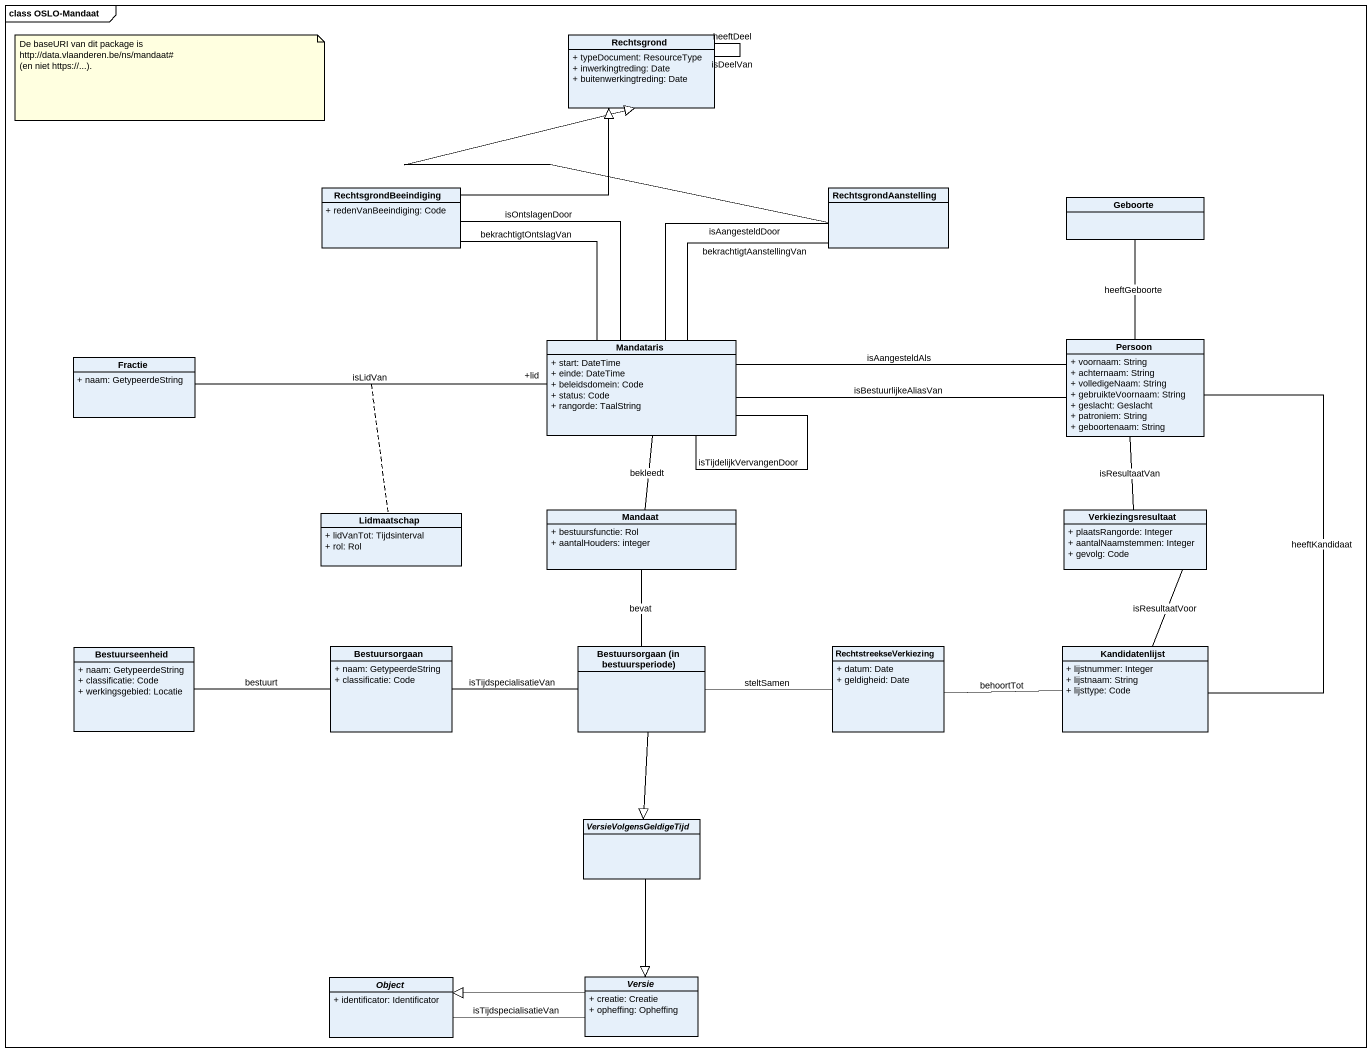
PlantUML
@startuml
mainframe class OSLO-Mandaat
hide circle
hide empty members
skinparam classAttributeIconSize 0
class Rechtsgrond {
  + typeDocument: ResourceType
  + inwerkingtreding: Date
  + buitenwerkingtreding: Date
}
class RechtsgrondBeeindiging {
  + redenVanBeeindiging: Code
}
class RechtsgrondAanstelling
class Geboorte
class Fractie {
  + naam: GetypeerdeString
}
class Mandataris {
  + start: DateTime
  + einde: DateTime
  + beleidsdomein: Code
  + status: Code
  + rangorde: TaalString
}
class Persoon {
  + voornaam: String
  + achternaam: String
  + volledigeNaam: String
  + gebruikteVoornaam: String
  + geslacht: Geslacht
  + patroniem: String
  + geboortenaam: String
}
class Lidmaatschap {
  + lidVanTot: Tijdsinterval
  + rol: Rol
}
class Mandaat {
  + bestuursfunctie: Rol
  + aantalHouders: integer
}
class Verkiezingsresultaat {
  + plaatsRangorde: Integer
  + aantalNaamstemmen: Integer
  + gevolg: Code
}
class Bestuurseenheid {
  + naam: GetypeerdeString
  + classificatie: Code
  + werkingsgebied: Locatie
}
class Bestuursorgaan {
  + naam: GetypeerdeString
  + classificatie: Code
}
class "Bestuursorgaan (in bestuursperiode)" as Bestuursorgaan_in
class RechtstreekseVerkiezing {
  + datum: Date
  + geldigheid: Date
}
class Kandidatenlijst {
  + lijstnummer: Integer
  + lijstnaam: String
  + lijsttype: Code
}
abstract class VersieVolgensGeldigeTijd
abstract class "Object" as Object_ {
  + identificator: Identificator
}
abstract class Versie {
  + creatie: Creatie
  + opheffing: Opheffing
}
Rechtsgrond -- Rechtsgrond : isDeelVan
Rechtsgrond -- Rechtsgrond : heeftDeel
RechtsgrondBeeindiging -right-|> Rechtsgrond
RechtsgrondBeeindiging -- Mandataris : bekrachtigtOntslagVan
RechtsgrondAanstelling -left-|> Rechtsgrond
RechtsgrondAanstelling -- Mandataris : bekrachtigtAanstellingVan
Mandataris -up- RechtsgrondBeeindiging : isOntslagenDoor
Mandataris -up- RechtsgrondAanstelling : isAangesteldDoor
Mandataris "+lid" -left- Fractie : isLidVan
(Mandataris, Fractie) .. Lidmaatschap
Mandataris -- Mandataris : isTijdelijkVervangenDoor
Mandataris -right- Persoon : isBestuurlijkeAliasVan
Mandataris -- Mandaat : bekleedt
Persoon -up- Geboorte : heeftGeboorte
Persoon -left- Mandataris : isAangesteldAls
Verkiezingsresultaat -up- Persoon : isResultaatVan
Verkiezingsresultaat -- Kandidatenlijst : isResultaatVoor
Bestuursorgaan -left- Bestuurseenheid : bestuurt
Bestuursorgaan_in -up- Mandaat : bevat
Bestuursorgaan_in -left- Bestuursorgaan : isTijdspecialisatieVan
Bestuursorgaan_in --|> VersieVolgensGeldigeTijd
RechtstreekseVerkiezing -left- Bestuursorgaan_in : steltSamen
Kandidatenlijst -up- Persoon : heeftKandidaat
Kandidatenlijst -left- RechtstreekseVerkiezing : behoortTot
VersieVolgensGeldigeTijd --|> Versie
Versie -left-|> Object_
Versie -left- Object_ : isTijdspecialisatieVan
note as N1
  De baseURI van dit package is
  http://data.vlaanderen.be/ns/mandaat#
  (en niet https://...).
end note
@enduml
